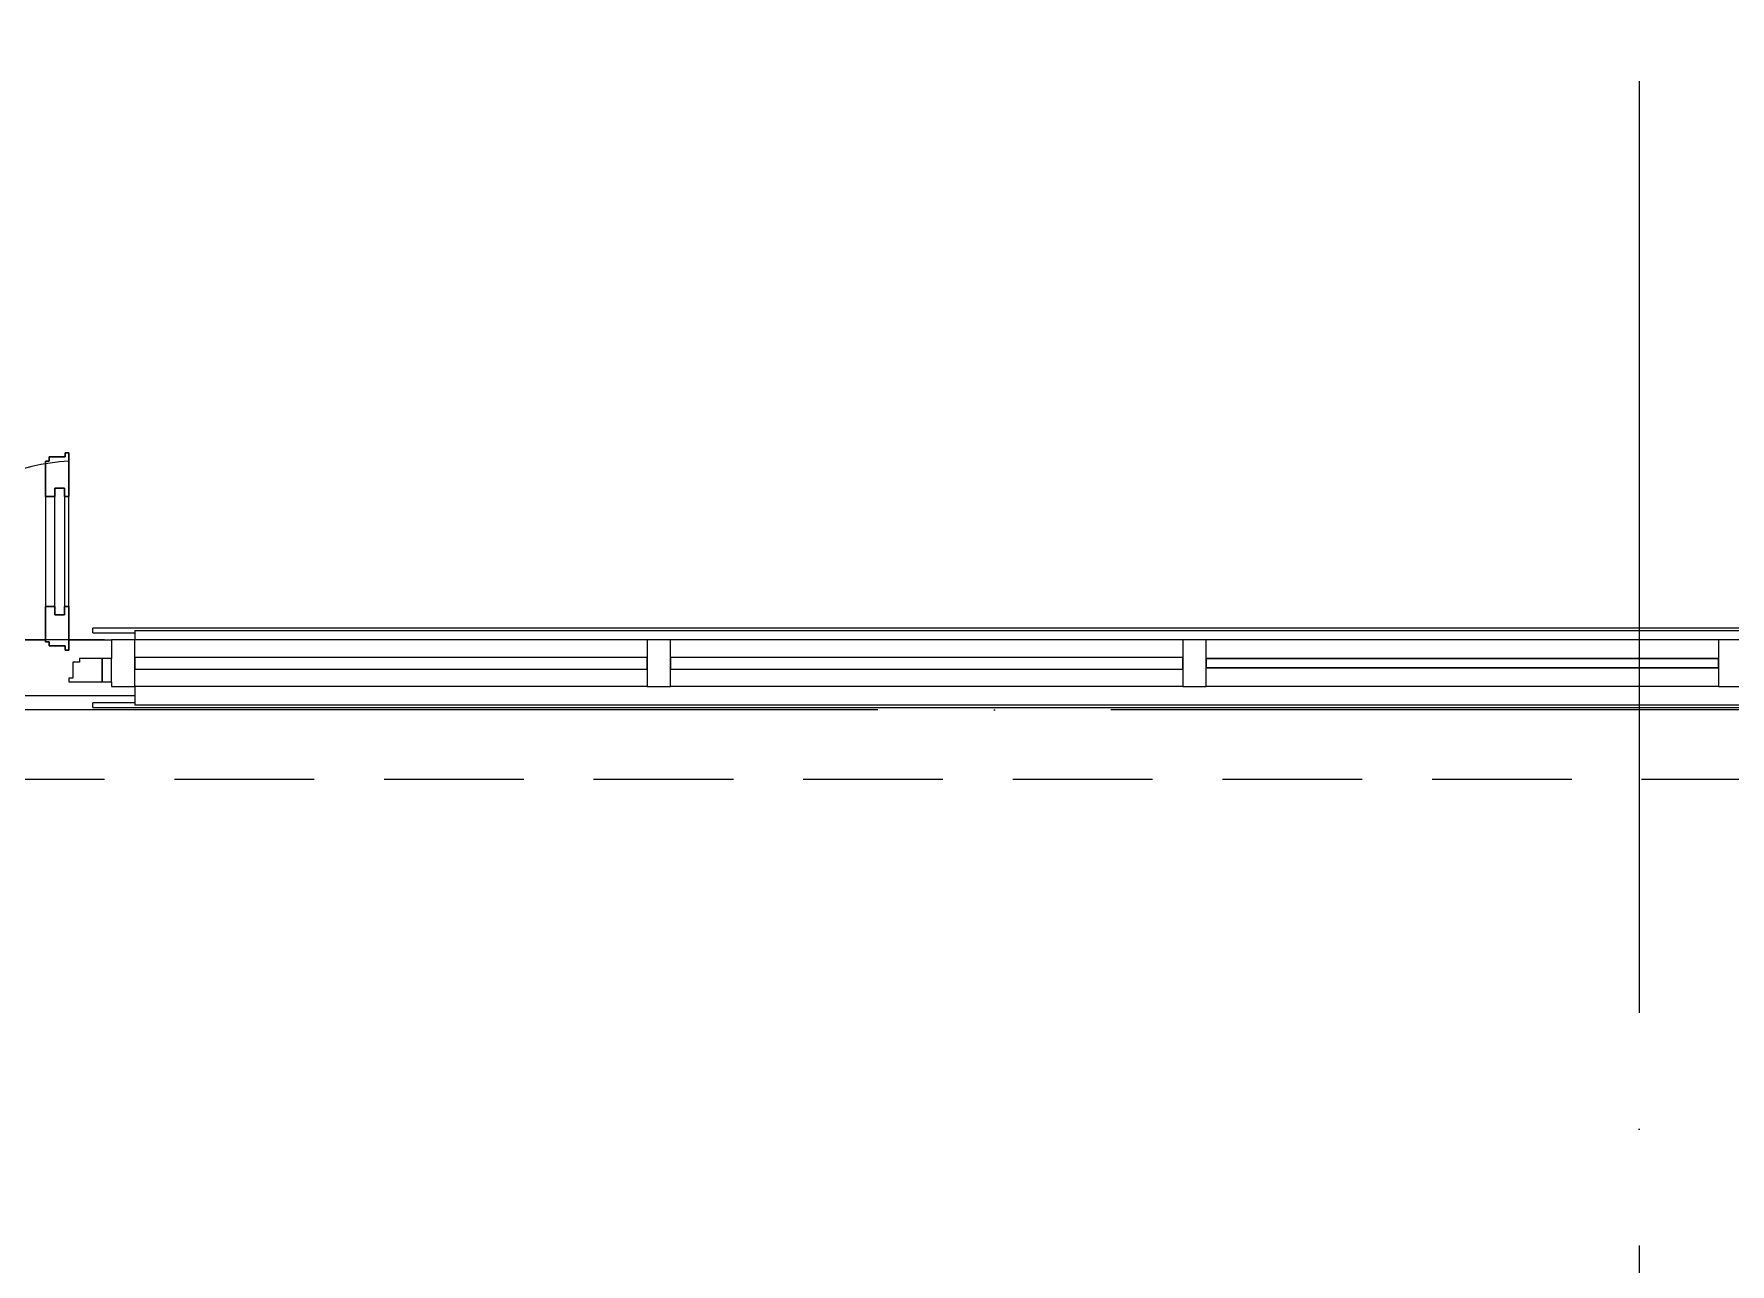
# Model space of a CAD drawing. Header units: millimetres. Extents: x -88595 to 880822, y -1054509 to -148035.
# Drawn here: x 404817 to 408458, y -277892 to -275251 of the extents above; entities that cross this region are included whole.
import ezdxf

# ---------------------------------------------------------------- set-up
doc = ezdxf.new("R2010")
doc.units = ezdxf.units.MM
doc.linetypes.add('ADSK_Линия сетки', pattern=[25, 20, -2.5, 0, -2.5])
doc.linetypes.add('ADSK_Сверху', pattern=[4.5, 3, -1.5])
for name, color, linetype, lineweight in [('Витраж', 7, 'Continuous', 9), ('Двери', 7, 'Continuous', 9), ('Линии', 7, 'Continuous', 9), ('Оборудование', 7, 'Continuous', 18), ('Ограждение', 7, 'Continuous', 9), ('Оси', 7, 'Continuous', 9), ('Панели витража', 7, 'Continuous', 9), ('Стены наружные', 7, 'Continuous', 18), ('Стены разрез', 7, 'Continuous', 30)]:
    doc.layers.add(name, color=color, linetype=linetype, lineweight=lineweight)
doc.layers.add('Двери открывание', color=7, linetype='Continuous', lineweight=9, true_color=0xc0c0c0)

# ---------------------------------------------------------------- blocks, each defined once
blk = doc.blocks.new('3 этаж')
at = {"layer": 'Витраж', "lineweight": 18, "extrusion": (0, 0, -1)}
for p, q in [((416913.9, 649873.9), (416863.9, 649873.9)), ((416863.9, 649873.9), (416863.9, 649833.9)), ((416913.9, 649773.9), (416913.9, 649873.9)), ((418063.9, 649873.9), (418013.9, 649873.9)), ((418013.9, 649873.9), (418013.9, 649773.9)), ((418063.9, 649773.9), (418063.9, 649873.9)), ((419213.9, 649873.9), (419163.9, 649873.9)), ((419163.9, 649873.9), (419163.9, 649773.9)), ((419213.9, 649773.9), (419213.9, 649873.9)), ((420363.9, 649873.9), (420313.9, 649873.9)), ((420313.9, 649873.9), (420313.9, 649773.9)), ((416863.9, 649783.9), (416863.9, 649773.9)), ((416863.9, 649773.9), (416913.9, 649773.9)), ((418013.9, 649773.9), (418063.9, 649773.9)), ((419163.9, 649773.9), (419213.9, 649773.9)), ((420313.9, 649773.9), (420363.9, 649773.9))]:
    blk.add_line(p, q, dxfattribs=at)
at = {"layer": 'Витраж'}
for p, q in [((418013.9, 649873.9), (416913.9, 649873.9)), ((419163.9, 649873.9), (418063.9, 649873.9)), ((420313.9, 649873.9), (419213.9, 649873.9)), ((418013.9, 649773.9), (416913.9, 649773.9)), ((419163.9, 649773.9), (418063.9, 649773.9)), ((420313.9, 649773.9), (419213.9, 649773.9))]:
    blk.add_line(p, q, dxfattribs=at)
at = {"layer": 'Двери', "lineweight": 30}
for p, q in [((416771.9, 650275.9), (416763.9, 650275.9)), ((416763.9, 650275.9), (416763.9, 650266.9)), ((416771.9, 650181.9), (416771.9, 650275.9)), ((416729.9, 650257.9), (416721.9, 650257.9)), ((416721.9, 650257.9), (416721.9, 650181.9)), ((416763.9, 650266.9), (416729.9, 650266.9)), ((416729.9, 650266.9), (416729.9, 650257.9)), ((416741.9, 650181.9), (416741.9, 650199.9)), ((416741.9, 650199.9), (416762.9, 650199.9)), ((416762.9, 650199.9), (416762.9, 650181.9)), ((416721.9, 650181.9), (416741.9, 650181.9)), ((416762.9, 650181.9), (416771.9, 650181.9)), ((416721.9, 649945.9), (416721.9, 649869.9)), ((416721.9, 649945.9), (416741.9, 649945.9)), ((416741.9, 649945.9), (416741.9, 649927.9)), ((416762.9, 649945.9), (416771.9, 649945.9)), ((416762.9, 649927.9), (416762.9, 649945.9)), ((416771.9, 649851.9), (416771.9, 649945.9)), ((416741.9, 649927.9), (416762.9, 649927.9)), ((416721.9, 649869.9), (416729.9, 649869.9)), ((416729.9, 649869.9), (416729.9, 649860.9)), ((416729.9, 649860.9), (416763.9, 649860.9)), ((416763.9, 649860.9), (416763.9, 649851.9)), ((416763.9, 649851.9), (416771.9, 649851.9))]:
    blk.add_line(p, q, dxfattribs=at)
at = {"layer": 'Двери'}
for p, q in [((416741.9, 649927.9), (416741.9, 650199.9)), ((416741.9, 650199.9), (416762.9, 650199.9)), ((416762.9, 650199.9), (416762.9, 649927.9)), ((416721.9, 650181.9), (416721.9, 649945.9)), ((416771.9, 649945.9), (416771.9, 650181.9)), ((416762.9, 649927.9), (416741.9, 649927.9)), ((416794.9, 649833.9), (416794.9, 649825.9)), ((416843.9, 649833.9), (416794.9, 649833.9)), ((416863.9, 649833.9), (416843.9, 649833.9)), ((416843.9, 649833.9), (416843.9, 649783.9)), ((416843.9, 649783.9), (416843.9, 649833.9)), ((416863.9, 649783.9), (416863.9, 649833.9)), ((416794.9, 649825.9), (416780.9, 649825.9)), ((416780.9, 649825.9), (416780.9, 649791.9)), ((416780.9, 649791.9), (416771.9, 649791.9)), ((416771.9, 649791.9), (416771.9, 649783.9)), ((416771.9, 649783.9), (416843.9, 649783.9)), ((416843.9, 649783.9), (416863.9, 649783.9))]:
    blk.add_line(p, q, dxfattribs=at)
at = {"layer": 'Двери открывание'}
blk.add_arc((416789.9, 649851.9), 406, 92.541, 180, dxfattribs=at)
at = {"layer": 'Линии', "linetype": 'ADSK_Сверху', "ltscale": 100}
for p, q in [((446548.9, 649873.9), (413338.9, 649873.9)), ((446548.9, 649573.9), (413338.9, 649573.9))]:
    blk.add_line(p, q, dxfattribs=at)
at = {"layer": 'Ограждение'}
for p, q in [((416823.9, 649888.9), (416823.9, 649898.9)), ((422158.9, 649898.9), (416823.9, 649898.9)), ((416823.9, 649888.9), (416913.9, 649888.9)), ((416823.9, 649728.9), (416823.9, 649738.9)), ((416913.9, 649738.9), (416823.9, 649738.9)), ((416823.9, 649728.9), (420568.9, 649728.9))]:
    blk.add_line(p, q, dxfattribs=at)
at = {"layer": 'Оси', "linetype": 'ADSK_Линия сетки', "ltscale": 100}
for p, q in [((420143.9, 661073.9), (420143.9, 631217.7)), ((466011.2, 649723.9), (389071.6, 649723.9))]:
    blk.add_line(p, q, dxfattribs=at)
at = {"layer": 'Панели витража', "lineweight": 18}
for p, q in [((418013.9, 649836.4), (416913.9, 649836.4)), ((416913.9, 649836.4), (416913.9, 649811.4)), ((418013.9, 649811.4), (418013.9, 649836.4)), ((419163.9, 649836.4), (418063.9, 649836.4)), ((418063.9, 649836.4), (418063.9, 649811.4)), ((419163.9, 649811.4), (419163.9, 649836.4)), ((416913.9, 649811.4), (418013.9, 649811.4)), ((418063.9, 649811.4), (419163.9, 649811.4))]:
    blk.add_line(p, q, dxfattribs=at)
at = {"layer": 'Стены наружные'}
for p, q in [((415505.9, 649873.9), (416721.9, 649873.9)), ((416771.9, 649873.9), (416863.9, 649873.9)), ((416913.9, 649893.9), (416913.9, 649873.9)), ((416913.9, 649893.9), (420363.9, 649893.9)), ((416913.9, 649773.9), (416913.9, 649733.9)), ((416913.9, 649753.9), (415318.9, 649753.9)), ((420363.9, 649733.9), (416913.9, 649733.9))]:
    blk.add_line(p, q, dxfattribs=at)
at = {"layer": 'Стены разрез'}
for p, q in [((420313.9, 649833.9), (419213.9, 649833.9)), ((419213.9, 649833.9), (419213.9, 649813.9)), ((420313.9, 649813.9), (420313.9, 649833.9)), ((419213.9, 649813.9), (420313.9, 649813.9))]:
    blk.add_line(p, q, dxfattribs=at)

msp = doc.modelspace()

# ---------------------------------------------------------------- block references
at = {"layer": 'Оборудование', "color": 5, "true_color": 0x0000ff}
msp.add_blockref('3 этаж', (-11880.6, -926425.8), dxfattribs=at)

doc.saveas('drawing.dxf')
